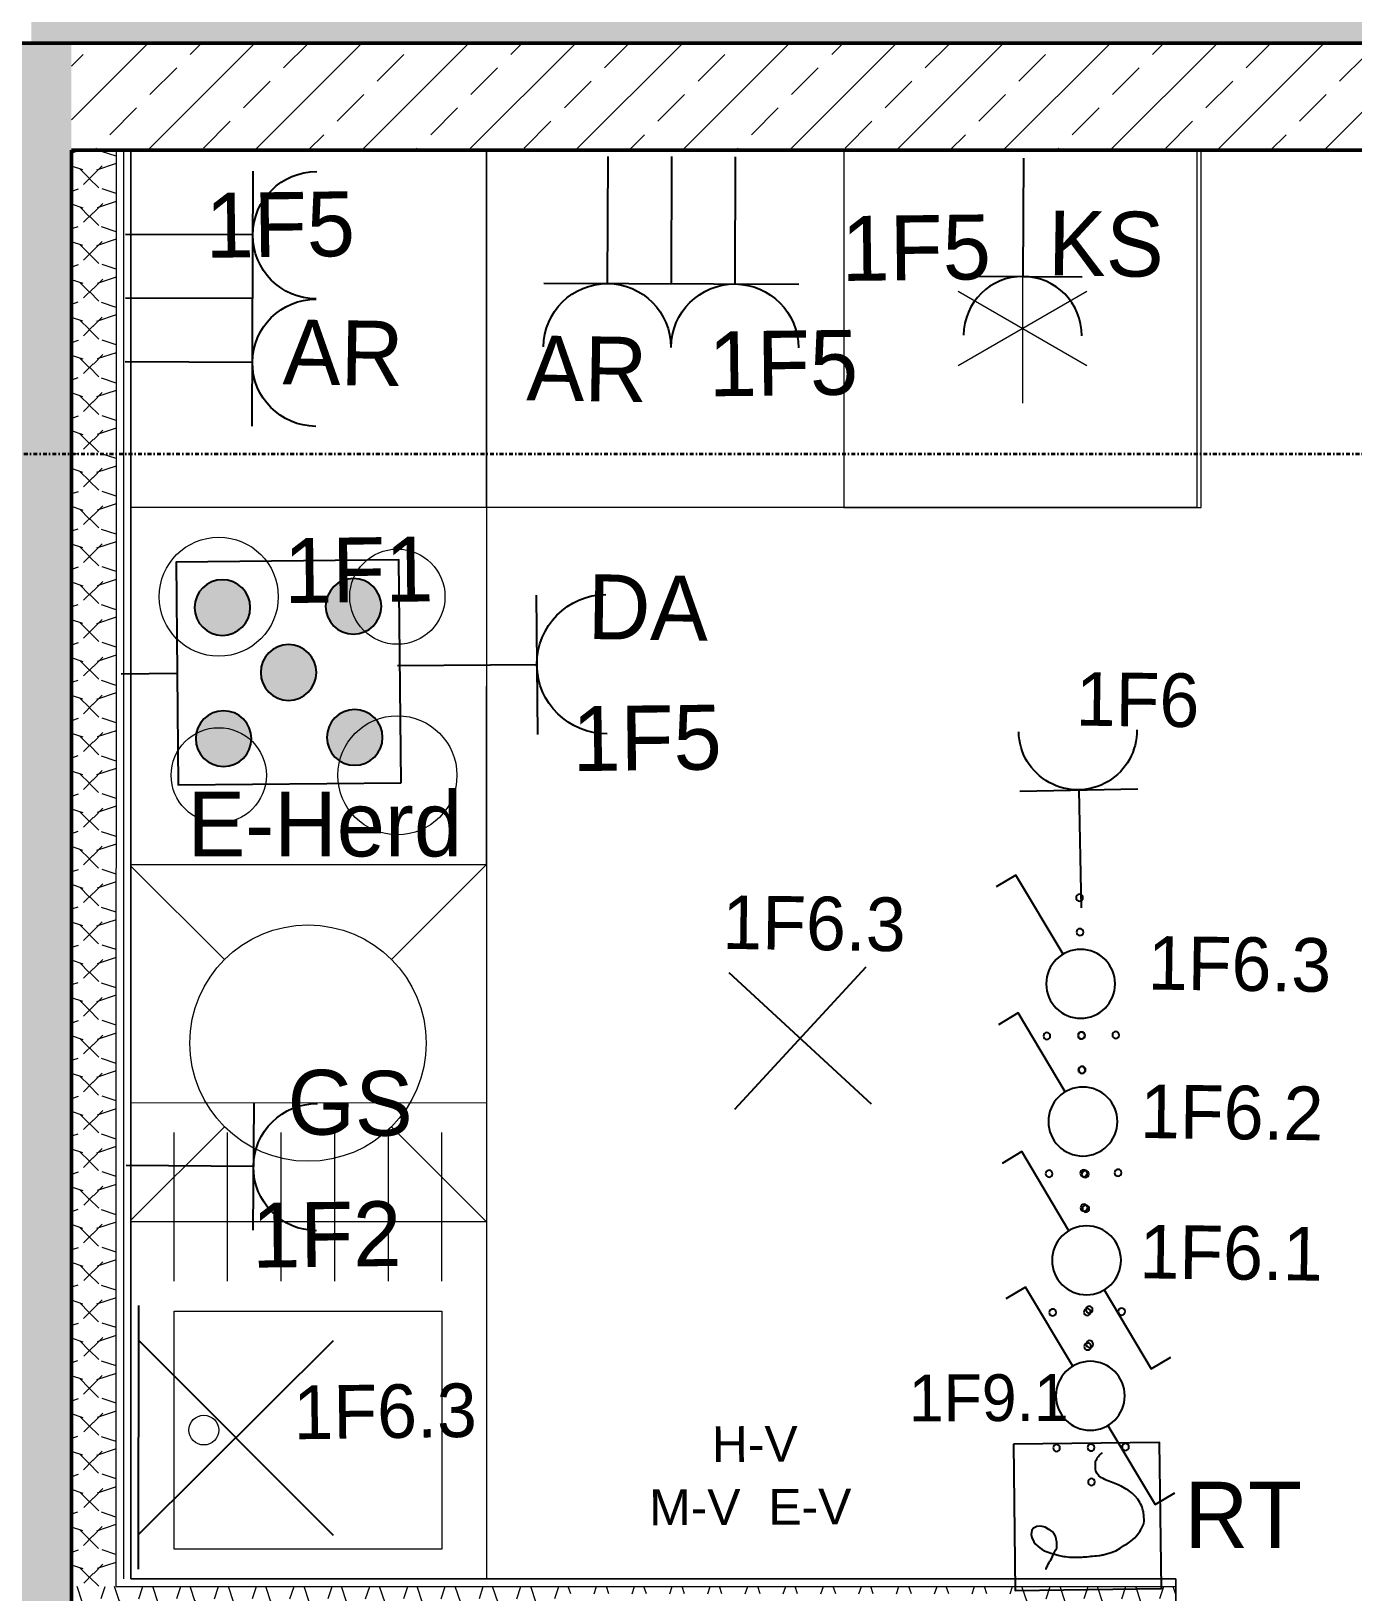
# Model space of a CAD drawing. Header units: metres. Extents: x -17679 to 22565, y -12299 to 33430.
# Drawn here: x 4627 to 6847, y 17668 to 20290 of the extents above; entities that cross this region are included whole.
import ezdxf
from ezdxf.enums import TextEntityAlignment as Align

# ---------------------------------------------------------------- set-up
doc = ezdxf.new("R2010")
doc.units = ezdxf.units.M
doc.linetypes.add('Strich Punkt Mittel', pattern=[0.015875, 0.00635, -0.004763, 0, -0.004763])
doc.layers.get('0').update_dxf_attribs({"color": 252})
for name, color, linetype, lineweight in [('A_Moebel', 6, 'Continuous', 13), ('A_Raeume_', 7, 'Continuous', 5), ('A_Raster_', 1, 'Continuous', 9), ('A_Sanitaer', 3, 'Continuous', 13), ('A_Waende', 7, 'Continuous', 13), ('Text', 130, 'Continuous', 9)]:
    doc.layers.add(name, color=color, linetype=linetype, lineweight=lineweight)
doc.layers.add('E_Steckdose+Schalter', color=150, linetype='Continuous', true_color=0x0b6cf4)
doc.layers.add('ET_LEGENDE - Wohnung$0$800_KO_HI____L', color=130, linetype='Continuous')
doc.styles.add('Arial_7', font='arial.ttf', dxfattribs={"height": 0.06})
doc.styles.add('ET_LEGENDE - Wohnung$0$ROMANS', font='romans.shx', dxfattribs={"width": 0.6})
pattern_1 = [(45, (0, 0), (-0.08980256, 0.08980256), []), (45, (0.0898, 0), (-0.08980256, 0.08980256), [0.0635, -0.03175])]

# ---------------------------------------------------------------- blocks, each defined once
blk = doc.blocks.new('*U553')
for p, q in [((62.5, 0), (-62.5, 0)), ((0, 0), (0, -125))]:
    blk.add_line(p, q)
blk.add_arc((0, 62.5), 62.5, 180, 0)
at = {"style": 'ET_LEGENDE - Wohnung$0$ROMANS', "width": 0.8, "flags": 1}
for tag, p in [('RAUMBUCHNUMMER', (0, -425)), ('ANLAGE', (0, -595.4)), ('TEILANLAGE_NR', (0, -755.5)), ('KOMPONENTE', (0, -901.3)), ('KOMPONENTE_NR', (0, -1063.3)), ('BEZEICHNUNG', (0, -1205.6)), ('TYP', (0, -1346.7)), ('HERSTELLER', (0, -1514.1)), ('MODEL', (0, -1677.3)), ('LEISTUNG_MAX', (0, -1851.5)), ('SPEZIFISCH_1', (0, -2012.8)), ('SPEZIFISCH_2', (0, -2200)), ('SPEZIFISCH_3', (0, -2374.2)), ('SPEZIFISCH_4', (0, -2548.5)), ('SPEZIFISCH_5', (0, -2722.7)), ('GEWERKE_CODE', (0, -2897)), ('LV_POS', (0, -3071.2)), ('ZAEHLER', (0, -3245.5)), ('PLATZHALTER_1', (0, -3419.7)), ('PLATZHALTER_2', (0, -3594)), ('PLATZHALTER_3', (0, -3768.2)), ('JOBLISTE_VDMA', (0, -3942.5)), ('ET_SPEZIFISCH_1', (0, -4116.7)), ('ET_SPEZIFISCH_2', (0, -4291)), ('ET_SPEZIFISCH_3', (0, -4465.2)), ('ET_SPEZIFISCH_4', (0, -4639.5)), ('ET_SPEZIFISCH_5', (0, -4813.7)), ('ET_SPEZIFISCH_6', (0, -4988)), ('ET_SPEZIFISCH_7', (0, -5162.2))]:
    blk.add_attdef(tag, text='', height=100, dxfattribs=at).set_placement(p, align=Align.MIDDLE)
blk = doc.blocks.new('*U552')
for p, q in [((-125.3, 0), (125.3, 0)), ((0, 0), (0, -125))]:
    blk.add_line(p, q)
for centre in [(-62.8, 62.6), (62.5, 62.5)]:
    blk.add_arc(centre, 62.5, 180, 0)
at = {"layer": 'ET_LEGENDE - Wohnung$0$800_KO_HI____L'}
for p, q in [((-62.8, 0.1), (-62.8, -124.9)), ((62.5, 0), (62.5, -125))]:
    blk.add_line(p, q, dxfattribs=at)
at = {"style": 'ET_LEGENDE - Wohnung$0$ROMANS', "width": 0.8, "flags": 1}
for tag, p in [('RAUMBUCHNUMMER', (0, -425)), ('ANLAGE', (0, -595.4)), ('TEILANLAGE_NR', (0, -755.5)), ('KOMPONENTE', (0, -901.3)), ('KOMPONENTE_NR', (0, -1063.3)), ('BEZEICHNUNG', (0, -1205.6)), ('TYP', (0, -1346.7)), ('HERSTELLER', (0, -1514.1)), ('MODEL', (0, -1677.3)), ('LEISTUNG_MAX', (0, -1851.5)), ('SPEZIFISCH_1', (0, -2012.8)), ('SPEZIFISCH_2', (0, -2200)), ('SPEZIFISCH_3', (0, -2374.2)), ('SPEZIFISCH_4', (0, -2548.5)), ('SPEZIFISCH_5', (0, -2722.7)), ('GEWERKE_CODE', (0, -2897)), ('LV_POS', (0, -3071.2)), ('ZAEHLER', (0, -3245.5)), ('PLATZHALTER_1', (0, -3419.7)), ('PLATZHALTER_2', (0, -3594)), ('PLATZHALTER_3', (0, -3768.2)), ('JOBLISTE_VDMA', (0, -3942.5))]:
    blk.add_attdef(tag, text='', height=100, dxfattribs=at).set_placement(p, align=Align.MIDDLE)
blk = doc.blocks.new('*U542')
h = blk.add_hatch(color=256)
edge = h.paths.add_edge_path()
edge.add_arc((-58.8, 58.8), 25, 0, 360)
h = blk.add_hatch(color=256)
edge = h.paths.add_edge_path()
edge.add_arc((58.8, 58.8), 25, 0, 360)
h = blk.add_hatch(color=256)
edge = h.paths.add_edge_path()
edge.add_arc((0, 0), 25, 0, 360)
h = blk.add_hatch(color=256)
edge = h.paths.add_edge_path()
edge.add_arc((-58.8, -58.8), 25, 0, 360)
h = blk.add_hatch(color=256)
edge = h.paths.add_edge_path()
edge.add_arc((58.8, -58.8), 25, 0, 360)
blk.add_line((0, -100), (0, -150))
blk.add_lwpolyline([(-100, 100), (100, 100), (100, -100), (-100, -100)], close=True)
for centre in [(-58.8, 58.8), (58.8, 58.8), (58.8, 58.8), (0, 0), (0, 0), (-58.8, -58.8), (-58.8, -58.8), (58.8, -58.8), (58.8, -58.8)]:
    blk.add_circle(centre, 25)
at = {"style": 'ET_LEGENDE - Wohnung$0$ROMANS', "width": 0.6, "flags": 1}
for tag, p in [('RAUMBUCHNUMMER', (0, -400)), ('ANLAGE', (0, -550))]:
    blk.add_attdef(tag, text='', height=100, dxfattribs=at).set_placement(p, align=Align.MIDDLE)
for tag, p in [('TEILANLAGE_NR', (0, -700)), ('KOMPONENTE', (0, -850)), ('KOMPONENTE_NR', (0, -1000)), ('BEZEICHNUNG', (0, -1150)), ('TYP', (0, -1300)), ('HERSTELLER', (0, -1450)), ('MODEL', (0, -1600)), ('LEISTUNG_MAX', (0, -1750)), ('SPEZIFISCH_1', (0, -1900)), ('SPEZIFISCH_2', (0, -2050)), ('SPEZIFISCH_3', (0, -2200)), ('SPEZIFISCH_4', (0, -2350)), ('SPEZIFISCH_5', (0, -2500)), ('GEWERKE_CODE', (0, -2650)), ('LV_POS', (0, -2800)), ('ZAEHLER', (0, -2950)), ('PLATZHALTER_1', (0, -3100)), ('PLATZHALTER_2', (0, -3250)), ('PLATZHALTER_3', (0, -3400)), ('JOBLISTE_VDMA', (0, -3550)), ('ET_SPEZIFISCH_1', (0, -3700)), ('ET_SPEZIFISCH_2', (0, -3850)), ('ET_SPEZIFISCH_3', (0, -4000)), ('ET_SPEZIFISCH_4', (0, -4150)), ('ET_SPEZIFISCH_5', (0, -4300)), ('ET_SPEZIFISCH_6', (0, -4450)), ('ET_SPEZIFISCH_7', (0, -4600))]:
    blk.add_attdef(tag, text='', height=100, dxfattribs=at).set_placement(p, align=Align.MIDDLE_CENTER)
blk = doc.blocks.new('*U546')
for p, q in [((-70.7, -70.7), (70.7, 70.7)), ((70.7, -70.7), (-70.7, 70.7)), ((-95.7, -70.7), (95.7, -70.7))]:
    blk.add_line(p, q)
at = {"style": 'ET_LEGENDE - Wohnung$0$ROMANS', "width": 0.6, "flags": 1}
for tag, p in [('RAUMBUCHNUMMER', (0, -400)), ('ANLAGE', (0, -550))]:
    blk.add_attdef(tag, text='', height=100, dxfattribs=at).set_placement(p, align=Align.MIDDLE)
for tag, p in [('TEILANLAGE_NR', (0, -700)), ('KOMPONENTE', (0, -850)), ('KOMPONENTE_NR', (0, -1000)), ('BEZEICHNUNG', (0, -1150)), ('TYP', (0, -1300)), ('HERSTELLER', (0, -1450)), ('MODEL', (0, -1600)), ('LEISTUNG_MAX', (0, -1750)), ('SPEZIFISCH_1', (0, -1900)), ('SPEZIFISCH_2', (0, -2050)), ('SPEZIFISCH_3', (0, -2200)), ('SPEZIFISCH_4', (0, -2350)), ('SPEZIFISCH_5', (0, -2500)), ('GEWERKE_CODE', (0, -2650)), ('LV_POS', (0, -2800)), ('ZAEHLER', (0, -2950)), ('PLATZHALTER_1', (0, -3100)), ('PLATZHALTER_2', (0, -3250)), ('PLATZHALTER_3', (0, -3400)), ('JOBLISTE_VDMA', (0, -3550)), ('ET_SPEZIFISCH_1', (0, -3700)), ('ET_SPEZIFISCH_2', (0, -3850)), ('ET_SPEZIFISCH_3', (0, -4000)), ('ET_SPEZIFISCH_4', (0, -4150)), ('ET_SPEZIFISCH_5', (0, -4300)), ('ET_SPEZIFISCH_6', (0, -4450)), ('ET_SPEZIFISCH_7', (0, -4600))]:
    blk.add_attdef(tag, text='', height=100, dxfattribs=at).set_placement(p, align=Align.MIDDLE_CENTER)
blk = doc.blocks.new('*U543')
for p, q in [((-70.7, -70.7), (70.7, 70.7)), ((70.7, -70.7), (-70.7, 70.7))]:
    blk.add_line(p, q)
at = {"style": 'ET_LEGENDE - Wohnung$0$ROMANS', "width": 0.6, "flags": 1}
for tag, p in [('RAUMBUCHNUMMER', (0, -400)), ('ANLAGE', (0, -550))]:
    blk.add_attdef(tag, text='', height=100, dxfattribs=at).set_placement(p, align=Align.MIDDLE)
for tag, p in [('TEILANLAGE_NR', (0, -700)), ('KOMPONENTE', (0, -850)), ('KOMPONENTE_NR', (0, -1000)), ('BEZEICHNUNG', (0, -1150)), ('TYP', (0, -1300)), ('HERSTELLER', (0, -1450)), ('MODEL', (0, -1600)), ('LEISTUNG_MAX', (0, -1750)), ('SPEZIFISCH_1', (0, -1900)), ('SPEZIFISCH_2', (0, -2050)), ('SPEZIFISCH_3', (0, -2200)), ('SPEZIFISCH_4', (0, -2350)), ('SPEZIFISCH_5', (0, -2500)), ('GEWERKE_CODE', (0, -2650)), ('LV_POS', (0, -2800)), ('ZAEHLER', (0, -2950)), ('PLATZHALTER_1', (0, -3100)), ('PLATZHALTER_2', (0, -3250)), ('PLATZHALTER_3', (0, -3400)), ('JOBLISTE_VDMA', (0, -3550)), ('ET_SPEZIFISCH_1', (0, -3700)), ('ET_SPEZIFISCH_2', (0, -3850)), ('ET_SPEZIFISCH_3', (0, -4000)), ('ET_SPEZIFISCH_4', (0, -4150)), ('ET_SPEZIFISCH_5', (0, -4300)), ('ET_SPEZIFISCH_6', (0, -4450)), ('ET_SPEZIFISCH_7', (0, -4600))]:
    blk.add_attdef(tag, text='', height=100, dxfattribs=at).set_placement(p, align=Align.MIDDLE_CENTER)
blk = doc.blocks.new('*U551')
for p, q in [((12.4, 64), (13, 69.3)), ((13, 69.3), (15, 73.7)), ((15, 73.7), (17.9, 76.4)), ((17.9, 76.4), (23.9, 77)), ((23.9, 77), (28, 76.4)), ((28, 76.4), (33.7, 73.7)), ((33.7, 73.7), (37.1, 71.5)), ((37.1, 71.5), (39.9, 68.3)), ((39.9, 68.3), (42.2, 65.4)), ((42.2, 65.4), (44.4, 62.6)), ((14, 57.9), (12.4, 64)), ((17.3, 52.9), (14, 57.9)), ((18.3, 51.1), (17.3, 52.9)), ((20.1, 48.6), (18.3, 51.1)), ((23.3, 45.8), (20.1, 48.6)), ((26.6, 44), (23.3, 45.8)), ((30.2, 43.1), (26.6, 44)), ((32.9, 42.5), (30.2, 43.1)), ((44.2, 43.2), (42.8, 42.5)), ((45.6, 44), (44.2, 43.2)), ((44.4, 62.6), (46.2, 59.1)), ((49.3, 46), (45.6, 44)), ((46.2, 59.1), (47.1, 57)), ((47.1, 57), (48.7, 52.9)), ((48.7, 52.9), (49.5, 50.8)), ((51.8, 47.2), (49.3, 46)), ((49.5, 50.8), (50.8, 46.7)), ((50.8, 46.7), (51.7, 43.9)), ((51.7, 43.9), (52.1, 42.5)), ((54.3, 48.4), (51.8, 47.2)), ((56.5, 49.5), (54.3, 48.4)), ((58.8, 50.6), (56.5, 49.5)), ((60.7, 51.9), (58.8, 50.6)), ((58.8, 50.6), (58.8, 50.6)), ((62.6, 53.1), (60.7, 51.9)), ((60.7, 51.9), (60.7, 51.9)), ((64.6, 54.2), (62.6, 53.1)), ((66.7, 55.3), (64.6, 54.2)), ((68.2, 56.1), (66.7, 55.3)), ((69.7, 56.9), (68.2, 56.1)), ((70.9, 57.1), (69.7, 56.9)), ((72.1, 57.3), (70.9, 57.1)), ((34.6, 42.1), (32.9, 42.5)), ((35.7, 42.1), (34.6, 42.1)), ((39.1, 42.1), (35.7, 42.1)), ((42.8, 42.5), (39.1, 42.1)), ((52.1, 42.5), (52.5, 40.8)), ((52.5, 40.8), (52.9, 39.1)), ((52.9, 39.1), (53.4, 37.1)), ((53.4, 37.1), (53.9, 35)), ((53.9, 35), (54.2, 32.8)), ((54.2, 32.8), (54.5, 30.6)), ((54.5, 30.6), (54.9, 27.9)), ((54.9, 27.9), (55.3, 25.1)), ((55.3, 25.1), (55.5, 22.3)), ((55.5, 22.3), (55.7, 19.5)), ((55.1, 1.4), (54.7, -2)), ((55.3, 5.9), (55.1, 1.4)), ((55.5, 7.9), (55.3, 5.9)), ((55.7, 9.9), (55.5, 7.9)), ((55.7, 19.5), (55.7, 17.2)), ((55.7, 17.2), (55.7, 15)), ((55.7, 15), (55.7, 12.5)), ((55.7, 12.5), (55.7, 9.9)), ((-86, -20.3), (-87.2, -21.6)), ((-84.8, -19), (-86, -20.3)), ((-83.4, -17.8), (-84.8, -19)), ((-82, -16.6), (-83.4, -17.8)), ((-80.8, -15.4), (-82, -16.6)), ((-79.8, -14.5), (-80.8, -15.4)), ((-78.3, -13.7), (-79.8, -14.5)), ((-76.8, -12.8), (-78.3, -13.7)), ((-75.1, -12.2), (-76.8, -12.8)), ((-73.4, -12), (-75.1, -12.2)), ((-71.8, -11.9), (-73.4, -12)), ((-69.9, -11.9), (-71.8, -11.9)), ((-67, -11.9), (-69.9, -11.9)), ((-64.3, -12.1), (-67, -11.9)), ((-61.8, -12.5), (-64.3, -12.1)), ((-58.5, -14.2), (-61.8, -12.5)), ((-55.2, -16.4), (-58.5, -14.2)), ((-53.8, -18.1), (-55.2, -16.4)), ((-52.4, -19.8), (-53.8, -18.1)), ((-51.4, -22.1), (-52.4, -19.8)), ((52.7, -21), (52.5, -22.5)), ((52.9, -19.6), (52.7, -21)), ((53.2, -18.1), (52.9, -19.6)), ((53.5, -16.6), (53.2, -18.1)), ((53.6, -15.3), (53.5, -16.6)), ((54.1, -11.9), (53.6, -15.3)), ((54.2, -9.5), (54.1, -11.9)), ((54.5, -6.5), (54.2, -9.5)), ((54.7, -2), (54.5, -4.2)), ((54.5, -4.2), (54.5, -6.5)), ((-50.4, -24.3), (-51.4, -22.1)), ((-49.5, -26.4), (-50.4, -24.3)), ((-48.5, -28.5), (-49.5, -26.4)), ((-46.3, -33.4), (-48.5, -28.5)), ((-45.4, -35.8), (-46.3, -33.4)), ((-44.5, -38.2), (-45.4, -35.8)), ((-43.7, -40.4), (-44.5, -38.2)), ((-42.9, -42.5), (-43.7, -40.4)), ((-41.9, -44.6), (-42.9, -42.5)), ((47.6, -38.5), (43.9, -44.4)), ((48.6, -35.4), (47.6, -38.5)), ((49.7, -31.8), (48.6, -35.4)), ((50.5, -28.7), (49.7, -31.8)), ((51.7, -25.5), (50.5, -28.7)), ((52.1, -24), (51.7, -25.5)), ((52.5, -22.5), (52.1, -24)), ((-40.8, -46.8), (-41.9, -44.6)), ((-38.2, -51.2), (-40.8, -46.8)), ((-36.5, -53.4), (-38.2, -51.2)), ((-35, -56.3), (-36.5, -53.4)), ((-30.9, -61.7), (-35, -56.3)), ((-27.1, -65.8), (-30.9, -61.7)), ((32.4, -61.9), (30, -64.5)), ((34.2, -59.6), (32.4, -61.9)), ((35.9, -57.3), (34.2, -59.6)), ((38, -53.8), (35.9, -57.3)), ((40.1, -50.4), (38, -53.8)), ((43.9, -44.4), (40.1, -50.4)), ((-22.6, -69.2), (-27.1, -65.8)), ((-18.2, -71.9), (-22.6, -69.2)), ((-16.4, -73), (-18.2, -71.9)), ((-13.9, -74.3), (-16.4, -73)), ((-11.9, -75), (-13.9, -74.3)), ((-9.9, -75.7), (-11.9, -75)), ((-7.5, -76.2), (-9.9, -75.7)), ((-5.2, -76.7), (-7.5, -76.2)), ((-2.9, -76.9), (-5.2, -76.7)), ((-0.6, -77.1), (-2.9, -76.9)), ((-0.6, -77.4), (-0.6, -77.1)), ((2.1, -77.4), (-0.6, -77.4)), ((4.7, -77.7), (2.1, -77.4)), ((7.3, -77.5), (4.7, -77.7)), ((10, -77.3), (7.3, -77.5)), ((12, -76.5), (10, -77.3)), ((14, -75.7), (12, -76.5)), ((16.7, -74.2), (14, -75.7)), ((19.3, -72.7), (16.7, -74.2)), ((21.4, -71.4), (19.3, -72.7)), ((23.5, -70), (21.4, -71.4)), ((27.6, -67), (23.5, -70)), ((30, -64.5), (27.6, -67))]:
    blk.add_line(p, q)
blk.add_lwpolyline([(-100, 100), (100, 100), (100, -100), (-100, -100)], close=True)
at = {"style": 'ET_LEGENDE - Wohnung$0$ROMANS', "width": 0.6, "flags": 1}
for tag, p in [('RAUMBUCHNUMMER', (-0.2, -465.7)), ('ANLAGE', (-0.2, -615.7))]:
    blk.add_attdef(tag, text='', height=100, dxfattribs=at).set_placement(p, align=Align.MIDDLE)
for tag, p in [('TEILANLAGE_NR', (-0.2, -765.7)), ('KOMPONENTE', (-0.2, -915.7)), ('KOMPONENTE_NR', (-0.2, -1065.7)), ('BEZEICHNUNG', (-0.2, -1215.7)), ('TYP', (-0.2, -1365.7)), ('HERSTELLER', (-0.2, -1515.7)), ('MODEL', (-0.2, -1665.7)), ('LEISTUNG_MAX', (-0.2, -1815.7)), ('SPEZIFISCH_1', (-0.2, -1965.7)), ('SPEZIFISCH_2', (-0.2, -2115.7)), ('SPEZIFISCH_3', (-0.2, -2265.7)), ('SPEZIFISCH_4', (-0.2, -2415.7)), ('SPEZIFISCH_5', (-0.2, -2565.7)), ('GEWERKE_CODE', (-0.2, -2715.7)), ('LV_POS', (-0.2, -2865.7)), ('ZAEHLER', (-0.2, -3015.7)), ('PLATZHALTER_1', (-0.2, -3165.7)), ('PLATZHALTER_2', (-0.2, -3315.7)), ('PLATZHALTER_3', (-0.2, -3465.7)), ('JOBLISTE_VDMA', (-0.2, -3615.7)), ('ET_SPEZIFISCH_1', (-0.2, -3765.7)), ('ET_SPEZIFISCH_2', (-0.2, -3915.7)), ('ET_SPEZIFISCH_3', (-0.2, -4065.7)), ('ET_SPEZIFISCH_4', (-0.2, -4215.7)), ('ET_SPEZIFISCH_5', (-0.2, -4365.7)), ('ET_SPEZIFISCH_6', (-0.2, -4515.7)), ('ET_SPEZIFISCH_7', (-0.2, -4665.7))]:
    blk.add_attdef(tag, text='', height=100, dxfattribs=at).set_placement(p, align=Align.MIDDLE_CENTER)
blk = doc.blocks.new('*U533')
for p, q in [((25, 43.3), (91.7, 158.8)), ((91.7, 158.8), (120.5, 142.1)), ((-25, -43.3), (-91.7, -158.8)), ((-91.7, -158.8), (-120.5, -142.1))]:
    blk.add_line(p, q)
blk.add_circle((0, 0), 50)
at = {"layer": 'ET_LEGENDE - Wohnung$0$800_KO_HI____L'}
for centre in [(0, 125), (0, 75), (-50, -75), (0, -75), (50, -75), (0, -125)]:
    blk.add_circle(centre, 5, dxfattribs=at)
at = {"style": 'ET_LEGENDE - Wohnung$0$ROMANS', "width": 0.6, "flags": 1}
for tag, p in [('RAUMBUCHNUMMER', (-0.2, -465.7)), ('ANLAGE', (-0.2, -615.7))]:
    blk.add_attdef(tag, text='', height=100, dxfattribs=at).set_placement(p, align=Align.MIDDLE)
for tag, p in [('TEILANLAGE_NR', (-0.2, -765.7)), ('KOMPONENTE', (-0.2, -915.7)), ('KOMPONENTE_NR', (-0.2, -1065.7)), ('BEZEICHNUNG', (-0.2, -1215.7)), ('TYP', (-0.2, -1365.7)), ('HERSTELLER', (-0.2, -1515.7)), ('MODEL', (-0.2, -1665.7)), ('LEISTUNG_MAX', (-0.2, -1815.7)), ('SPEZIFISCH_1', (-0.2, -1965.7)), ('SPEZIFISCH_2', (-0.2, -2115.7)), ('SPEZIFISCH_3', (-0.2, -2265.7)), ('SPEZIFISCH_4', (-0.2, -2415.7)), ('SPEZIFISCH_5', (-0.2, -2565.7)), ('GEWERKE_CODE', (-0.2, -2715.7)), ('LV_POS', (-0.2, -2865.7)), ('ZAEHLER', (-0.2, -3015.7)), ('PLATZHALTER_1', (-0.2, -3165.7)), ('PLATZHALTER_2', (-0.2, -3315.7)), ('PLATZHALTER_3', (-0.2, -3465.7)), ('JOBLISTE_VDMA', (-0.2, -3615.7)), ('ET_SPEZIFISCH_1', (-0.2, -3765.7)), ('ET_SPEZIFISCH_2', (-0.2, -3915.7)), ('ET_SPEZIFISCH_3', (-0.2, -4065.7)), ('ET_SPEZIFISCH_4', (-0.2, -4215.7)), ('ET_SPEZIFISCH_5', (-0.2, -4365.7)), ('ET_SPEZIFISCH_6', (-0.2, -4515.7)), ('ET_SPEZIFISCH_7', (-0.2, -4665.7))]:
    blk.add_attdef(tag, text='', height=100, dxfattribs=at).set_placement(p, align=Align.MIDDLE_CENTER)
blk = doc.blocks.new('*U534')
for p, q in [((25, 43.3), (91.7, 158.8)), ((91.7, 158.8), (120.5, 142.1))]:
    blk.add_line(p, q)
blk.add_circle((0, 0), 50)
at = {"layer": 'ET_LEGENDE - Wohnung$0$800_KO_HI____L'}
for centre in [(0, 125), (0, 75), (-50, -75), (0, -75), (50, -75), (0, -125)]:
    blk.add_circle(centre, 5, dxfattribs=at)
at = {"style": 'ET_LEGENDE - Wohnung$0$ROMANS', "width": 0.6, "flags": 1}
for tag, p in [('RAUMBUCHNUMMER', (-0.2, -465.7)), ('ANLAGE', (-0.2, -615.7))]:
    blk.add_attdef(tag, text='', height=100, dxfattribs=at).set_placement(p, align=Align.MIDDLE)
for tag, p in [('TEILANLAGE_NR', (-0.2, -765.7)), ('KOMPONENTE', (-0.2, -915.7)), ('KOMPONENTE_NR', (-0.2, -1065.7)), ('BEZEICHNUNG', (-0.2, -1215.7)), ('TYP', (-0.2, -1365.7)), ('HERSTELLER', (-0.2, -1515.7)), ('MODEL', (-0.2, -1665.7)), ('LEISTUNG_MAX', (-0.2, -1815.7)), ('SPEZIFISCH_1', (-0.2, -1965.7)), ('SPEZIFISCH_2', (-0.2, -2115.7)), ('SPEZIFISCH_3', (-0.2, -2265.7)), ('SPEZIFISCH_4', (-0.2, -2415.7)), ('SPEZIFISCH_5', (-0.2, -2565.7)), ('GEWERKE_CODE', (-0.2, -2715.7)), ('LV_POS', (-0.2, -2865.7)), ('ZAEHLER', (-0.2, -3015.7)), ('PLATZHALTER_1', (-0.2, -3165.7)), ('PLATZHALTER_2', (-0.2, -3315.7)), ('PLATZHALTER_3', (-0.2, -3465.7)), ('JOBLISTE_VDMA', (-0.2, -3615.7)), ('ET_SPEZIFISCH_1', (-0.2, -3765.7)), ('ET_SPEZIFISCH_2', (-0.2, -3915.7)), ('ET_SPEZIFISCH_3', (-0.2, -4065.7)), ('ET_SPEZIFISCH_4', (-0.2, -4215.7)), ('ET_SPEZIFISCH_5', (-0.2, -4365.7)), ('ET_SPEZIFISCH_6', (-0.2, -4515.7)), ('ET_SPEZIFISCH_7', (-0.2, -4665.7))]:
    blk.add_attdef(tag, text='', height=100, dxfattribs=at).set_placement(p, align=Align.MIDDLE_CENTER)
blk = doc.blocks.new('Sani_Kueche_Zeile - Tiefe_600-3803720-263_PP_03DG_BT2')
at = {"layer": 'A_Sanitaer'}
for p, q in [((-1.2005, 0.5746), (-0.6005, 0.5746)), ((-0.6005, 0.5746), (-0.0005, 0.5746)), ((-0.0005, 0.5746), (0.3995, 0.5746)), ((0.3995, 0.5746), (1.1995, 0.5746)), ((1.1995, 0.5746), (1.1995, 0.0692))]:
    blk.add_line(p, q, dxfattribs=at)
blk = doc.blocks.new('Sani_Kueche_Zeile - Tiefe_600-3803569-263_PP_03DG_BT2')
at = {"layer": 'A_Sanitaer'}
for p, q in [((-1.2005, 0.5746), (-0.6078, 0.5746)), ((-1.2005, -0.0254), (-1.2005, 0.5746)), ((-0.6078, 0.5746), (-0.0078, 0.5746)), ((-0.0078, 0.5746), (-0.0078, -0.0254))]:
    blk.add_line(p, q, dxfattribs=at)
blk = doc.blocks.new('MSys_Kueche_Kuehlschrank - 600-V57-263_PP_03DG_BT2')
at = {"layer": 'A_Moebel'}
for p, q in [((-0.6005, 0.0254), (-1.2005, 0.0254)), ((-0.6005, 0.0254), (-1.2005, 0.0254)), ((-0.6005, -0.5746), (-0.6005, 0.0254)), ((-0.6005, -0.5746), (-0.6005, 0.0254)), ((-0.838, -0.1663), (-0.963, -0.3829)), ((-0.963, -0.1663), (-0.838, -0.3829)), ((-1.0255, -0.2746), (-0.7755, -0.2746)), ((-1.2005, -0.5746), (-0.6005, -0.5746)), ((-1.2005, -0.5746), (-0.6005, -0.5746))]:
    blk.add_line(p, q, dxfattribs=at)
blk = doc.blocks.new('MSys_Kueche_Herd - 600-5680281-263_PP_03DG_BT2')
at = {"layer": 'A_Moebel'}
for p, q in [((-1.2005, 0.0229), (-1.2005, -0.5746)), ((-1.2005, 0.0229), (-1.2005, -0.5746)), ((-0.6005, -0.5746), (-0.6005, 0.0229)), ((-0.6005, -0.5746), (-0.6005, 0.0229)), ((-1.2005, -0.5746), (-0.6005, -0.5746)), ((-1.2005, -0.5746), (-0.6005, -0.5746))]:
    blk.add_line(p, q, dxfattribs=at)
for centre, radius in [((-0.7505, -0.1246), 0.1), ((-1.0505, -0.1246), 0.08), ((-1.0505, -0.4246), 0.1), ((-0.7505, -0.4246), 0.08)]:
    blk.add_circle(centre, radius, dxfattribs=at)
blk = doc.blocks.new('MSys_Kueche_Geschirrspueler - 600-5682277-263_PP_03DG_BT2')
at = {"layer": 'A_Moebel'}
for p, q in [((-1.0409, 0.415), (-1.2005, 0.5746)), ((-1.2005, 0.5746), (-0.6005, 0.5746)), ((-1.2005, -0.0229), (-1.2005, 0.5746)), ((-0.6005, 0.5746), (-0.7601, 0.415)), ((-0.6005, 0.5746), (-0.6005, -0.0229)), ((-1.0409, 0.1342), (-1.198, -0.0229)), ((-0.603, -0.0229), (-0.7601, 0.1342))]:
    blk.add_line(p, q, dxfattribs=at)
blk.add_circle((-0.9005, 0.2746), 0.1985, dxfattribs=at)
blk = doc.blocks.new('MSys_Kueche_Spuele - 80cm-V60-263_PP_03DG_BT2')
at = {"layer": 'A_Moebel'}
for p, q in [((-1.2005, 0.5746), (-0.4005, 0.5746)), ((-1.2005, -0.0229), (-1.2005, 0.5746)), ((-1.2005, -0.0229), (-1.2005, 0.5746)), ((-0.9005, 0.4996), (-1.1505, 0.4996)), ((-0.8505, 0.4996), (-0.4505, 0.4996)), ((-0.8505, 0.0496), (-0.8505, 0.4996)), ((-0.4505, 0.4996), (-0.4505, 0.0496)), ((-0.9005, 0.4096), (-1.1505, 0.4096)), ((-0.9005, 0.3196), (-1.1505, 0.3196)), ((-0.9005, 0.2296), (-1.1505, 0.2296)), ((-0.9005, 0.1396), (-1.1505, 0.1396)), ((-0.9005, 0.0496), (-1.1505, 0.0496)), ((-0.4505, 0.0496), (-0.8505, 0.0496))]:
    blk.add_line(p, q, dxfattribs=at)
blk.add_circle((-0.6505, 0.0996), 0.025, dxfattribs=at)
blk = doc.blocks.new('6546546')
at = {"layer": 'A_Waende', "lineweight": 5, "true_color": 0x636466}
h = blk.add_hatch(dxfattribs=at)
h.set_pattern_fill('FP_35', color=251, angle=-112.36, style=0, pattern_type=2)
h.set_pattern_definition([(224.998, (-43.00512, 76.53905), (-0.1270123, -0.2539954), [0.02245, -0.15715]), (224.998, (-43.053, 76.427905), (-0.1270123, -0.2539954), [0.02245, -0.15715]), (224.998, (-43.06882, 76.539295), (-0.1270123, -0.2539954), [0.02245, -0.15715]), (224.998, (-43.1167, 76.42815), (-0.1270123, -0.2539954), [0.02245, -0.15715]), (251.563, (-43.021435, 76.52305), (-0.1270184, -0.5079932), [0.0502, -0.35141]), (251.563, (-43.03768, 76.475667), (-0.1270184, -0.5079932), [0.0502, -0.35141]), (251.563, (-43.08513, 76.5233), (-0.1270184, -0.5079932), [0.0502, -0.35141]), (251.563, (-43.10045, 76.475536), (-0.1270184, -0.5079932), [0.0502, -0.35141]), (314.998, (-43.02162, 76.42797), (-0.1269946, 0.2540043), [0.02245, -0.15715]), (314.998, (-43.06882, 76.539295), (-0.1269946, 0.2540043), [0.02245, -0.15715]), (314.998, (-43.08531, 76.42822), (-0.1269946, 0.2540043), [0.02245, -0.15715]), (314.998, (-43.13289, 76.53862), (-0.1269946, 0.2540043), [0.02245, -0.15715]), (288.433, (-43.03768, 76.475667), (-0.12698295, 0.5080021), [0.0502, -0.35141]), (288.433, (-43.05282, 76.522983), (-0.12698295, 0.5080021), [0.0502, -0.35141]), (288.433, (-43.10045, 76.475536), (-0.12698295, 0.5080021), [0.0502, -0.35141]), (288.433, (-43.116513, 76.523233), (-0.12698295, 0.5080021), [0.0502, -0.35141])])
h.paths.add_polyline_path([(-40.9281, 76.4764), (-40.9281, 76.4765), (-40.9281, 76.5264), (-45.0956, 76.5265), (-45.0956, 76.4765), (-41.0754, 76.4764)])
h = blk.add_hatch(dxfattribs=at)
h.set_pattern_fill('FP_2', color=251, style=0, pattern_type=2)
h.set_pattern_definition(pattern_1)
h.paths.add_polyline_path([(-45.0288, 55.6487), (-45.0287, 58.2637), (-45.2087, 58.2637), (-45.2087, 55.6487), (-45.0976, 55.6487)])
h.paths.add_polyline_path([(-45.0288, 59.2837), (-45.0287, 59.2837), (-45.0285, 65.1463), (-45.2085, 65.1463), (-45.2085, 59.2837)])
h.paths.add_polyline_path([(-45.0284, 66.1663), (-45.0284, 66.1663), (-45.0283, 72.0239), (-45.2083, 72.0239), (-45.2083, 66.1663), (-45.0285, 66.1663)])
h.paths.add_polyline_path([(-45.0283, 71.3533), (-45.0283, 71.3533), (-45.0283, 71.6779)])
h.paths.add_polyline_path([(-45.0282, 73.0439), (-45.0282, 76.4765), (-45.2081, 76.4765), (-45.2082, 73.0439), (-45.0283, 73.0439)])
h = blk.add_hatch(dxfattribs=at)
h.set_pattern_fill('FP_2', color=251, style=0, pattern_type=2)
h.set_pattern_definition(pattern_1)
h.paths.add_polyline_path([(-40.9281, 76.2964), (-40.9281, 76.4764), (-45.0281, 76.4764), (-45.0281, 76.2965), (-41.0754, 76.2964)])
h.paths.add_polyline_path([(-44.9281, 76.2965), (-44.9281, 76.2965), (-44.9281, 76.3146)])
h = blk.add_hatch(dxfattribs=at)
h.set_pattern_fill('FP_77', color=251, angle=247.64, style=0, pattern_type=2)
h.set_pattern_definition([(134.998, (-44.9286, 75.09631), (-0.2539954, 0.127012), [0.02245, -0.15715]), (134.998, (-45.03974, 75.14419), (-0.2539954, 0.127012), [0.02245, -0.15715]), (134.998, (-44.92835, 75.16), (-0.2539954, 0.1270123), [0.02245, -0.15715]), (134.998, (-45.03949, 75.20788), (-0.2539954, 0.1270123), [0.02245, -0.15715]), (161.563, (-44.94367, 75.11224), (-0.5079932, 0.1270184), [0.0502, -0.35141]), (161.563, (-44.991053, 75.128486), (-0.5079932, 0.1270184), [0.0502, -0.35141]), (161.563, (-44.944346, 75.176313), (-0.5079932, 0.1270184), [0.0502, -0.35141]), (161.563, (-44.99211, 75.191635), (-0.5079932, 0.1270184), [0.0502, -0.35141]), (224.998, (-45.03875, 75.11242), (0.254004, 0.1269946), [0.02245, -0.15715]), (224.998, (-44.92835, 75.16), (0.254004, 0.1269946), [0.02245, -0.15715]), (224.998, (-45.039805, 75.17557), (0.254004, 0.1269946), [0.02245, -0.15715]), (224.998, (-44.9281, 75.223695), (0.254004, 0.1269946), [0.02245, -0.15715]), (198.433, (-44.991053, 75.128486), (0.5080021, 0.126983), [0.0502, -0.35141]), (198.433, (-44.943736, 75.143624), (0.5080021, 0.126983), [0.0502, -0.35141]), (198.433, (-44.99211, 75.191635), (0.5080021, 0.126983), [0.0502, -0.35141]), (198.433, (-44.94441, 75.2077), (0.5080021, 0.126983), [0.0502, -0.35141])])
h.paths.add_polyline_path([(-44.9532, 73.884), (-44.9531, 76.2965), (-45.0281, 76.2965), (-45.0281, 73.884), (-44.9769, 73.884)])
h = blk.add_hatch(dxfattribs=at)
h.set_pattern_fill('FP_75', color=251, angle=-112.36, style=0, pattern_type=2)
h.set_pattern_definition([(44.998, (-44.10027, 73.77159), (0.127012, 0.253995), [0.02245, -0.15715]), (44.998, (-44.05332, 73.88311), (0.127012, 0.253995), [0.02245, -0.15715]), (44.998, (-44.037505, 73.77172), (0.127012, 0.253995), [0.02245, -0.15715]), (44.998, (-43.98962, 73.88286), (0.127012, 0.2539954), [0.02245, -0.15715]), (71.563, (-44.085267, 73.78704), (0.1270184, 0.5079932), [0.0502, -0.35141]), (71.563, (-44.06864, 73.83535), (0.1270184, 0.5079932), [0.0502, -0.35141]), (71.563, (-44.021193, 73.787717), (0.1270184, 0.5079932), [0.0502, -0.35141]), (71.563, (-44.004946, 73.8351), (0.1270184, 0.5079932), [0.0502, -0.35141]), (134.998, (-44.0847, 73.883045), (0.126995, -0.254004), [0.02245, -0.15715]), (134.998, (-44.037505, 73.77172), (0.1269946, -0.254004), [0.02245, -0.15715]), (134.998, (-44.02101, 73.8828), (0.1269946, -0.254004), [0.02245, -0.15715]), (134.998, (-43.97381, 73.77147), (0.1269946, -0.254004), [0.02245, -0.15715]), (108.433, (-44.06864, 73.83535), (0.126983, -0.5080021), [0.0502, -0.35141]), (108.433, (-44.052577, 73.78765), (0.126983, -0.5080021), [0.0502, -0.35141]), (108.433, (-44.004946, 73.8351), (0.126983, -0.5080021), [0.0502, -0.35141]), (108.433, (-43.98981, 73.787782), (0.126983, -0.5080021), [0.0502, -0.35141])])
h.paths.add_polyline_path([(-43.1731, 73.784), (-43.1731, 73.884), (-45.0282, 73.884), (-45.0281, 73.784), (-44.1955, 73.784), (-44.1955, 73.8715), (-43.4455, 73.8715), (-43.4455, 73.784), (-43.2121, 73.784)])
at = {"layer": 'A_Raeume_', "color": 251, "true_color": 0x636466, "flags": 128}
blk.add_lwpolyline([(-37.7082, 73.2337), (-37.7081, 76.2963), (-40.8281, 76.2964), (-40.9281, 76.2964), (-44.9281, 76.2965), (-44.9282, 73.8965), (-43.1731, 73.8965), (-43.1731, 73.2338), (-41.5956, 73.2338), (-41.4426, 73.2338)], close=True, dxfattribs=at)
at = {"layer": 'A_Raster_', "color": 251, "linetype": 'Strich Punkt Mittel', "lineweight": 35, "true_color": 0x636466}
blk.add_line((-56.243, 75.7867), (-32.1343, 75.786), dxfattribs=at)
at = {"layer": 'A_Waende', "color": 251, "lineweight": 50, "true_color": 0x636466}
for p, q in [((-40.9281, 76.4764), (-45.2081, 76.4765)), ((-45.0282, 73.0439), (-45.0281, 76.2965)), ((-45.0281, 76.2965), (-37.7081, 76.2963))]:
    blk.add_line(p, q, dxfattribs=at)
at = {"layer": 'A_Waende', "color": 251, "true_color": 0x636466}
for p, q in [((-44.9531, 76.2965), (-44.9532, 73.884)), ((-44.9282, 73.8965), (-44.9281, 76.2965)), ((-43.1731, 73.8965), (-44.9282, 73.8965)), ((-43.1731, 73.884), (-43.1731, 73.8965)), ((-44.9532, 73.884), (-43.1731, 73.884))]:
    blk.add_line(p, q, dxfattribs=at)
at = {"layer": 'A_Waende', "color": 251, "lineweight": 18, "true_color": 0x636466}
blk.add_line((-44.9406, 76.2965), (-44.9407, 73.8965), dxfattribs=at)
at = {"layer": 'A_Waende', "color": 251, "lineweight": 5, "true_color": 0x636466}
blk.add_line((-43.1731, 73.784), (-43.1731, 73.884), dxfattribs=at)
at = {"layer": 'A_Moebel', "color": 251, "true_color": 0x636466}
for name, p, rotation in [('MSys_Kueche_Kuehlschrank - 600-V57-263_PP_03DG_BT2', (-43.1561, 75.096), 269.9982758784547), ('MSys_Kueche_Herd - 600-5680281-263_PP_03DG_BT2', (-44.9052, 76.297), 89.99827587845492), ('MSys_Kueche_Geschirrspueler - 600-5682277-263_PP_03DG_BT2', (-44.9053, 73.8961), 269.9982758784551), ('MSys_Kueche_Spuele - 80cm-V60-263_PP_03DG_BT2', (-44.9053, 73.4961), 269.9982758784547)]:
    blk.add_blockref(name, p, dxfattribs=dict(at, rotation=rotation))
at = {"layer": 'A_Sanitaer', "color": 251, "true_color": 0x636466}
for name, p, rotation in [('Sani_Kueche_Zeile - Tiefe_600-3803720-263_PP_03DG_BT2', (-44.9053, 75.0961), 269.9982758784546), ('Sani_Kueche_Zeile - Tiefe_600-3803569-263_PP_03DG_BT2', (-44.3385, 76.2711), 179.998275878371)]:
    blk.add_blockref(name, p, dxfattribs=dict(at, rotation=rotation))
at = {"layer": 'Text', "color": 251, "true_color": 0x636466, "char_height": 0.06, "attachment_point": 1, "rotation": 0.2405, "style": 'Arial_7'}
for s, insert, width in [('H-V', (-43.9526, 74.153), 0.18038), ('M-V  E-V', (-44.0579, 74.0468), 0.43692)]:
    blk.add_mtext(s, dxfattribs=dict(at, insert=insert, width=width))

msp = doc.modelspace()

# ---------------------------------------------------------------- block references
at = {"xscale": 1000, "yscale": 1000, "zscale": 1000}
msp.add_blockref('6546546', (49723.1, -56206.7), dxfattribs=at)
at = {"layer": 'E_Steckdose+Schalter'}
for name, p, xscale, yscale, zscale, rotation in [('*U552', (5702.8, 19865.5), -1.709411511611679, 1.709411511611679, 1.70941151161168, 179.756945075185), ('*U552', (4999.3, 19840.6), -1.709411511611679, 1.709411511611679, 1.70941151161168, 269.756945075185), ('*U553', (6293.4, 19877.8), 1.586793636067308, 1.586793636067308, 1.586793636067308, 179.6142267636046), ('*U542', (5059.7, 19212.5), -1.872466151812784, 1.872466151812784, 1.872466151812784, 270.5372304232072), ('*U553', (5476.9, 19225.6), -1.872466151812784, 1.872466151812784, 1.872466151812784, 270.5372304232072), ('*U553', (6387.1, 19015.3), -1.586793636067308, 1.586793636067308, 1.586793636067308, 1.092604299241406), ('*U534', (6390.1, 18689.5), -1.158225034426243, 1.158225034426243, 1.158225034426243, 0.7600163426059315), ('*U543', (5918.8, 18598), 1.626603779674895, 1.626603779674895, 1.626603779674895, 182.2804756445144), ('*U534', (6393.9, 18458.2), -1.158225034426243, 1.158225034426243, 1.158225034426243, 0.7600163426059315), ('*U553', (5000.7, 18382.5), -1.709411511611679, 1.709411511611679, 1.70941151161168, 269.5670765846539), ('*U533', (6400, 18225.1), -1.158225034426243, 1.158225034426243, 1.158225034426243, 0.7600163426059315), ('*U533', (6406.4, 17997.5), -1.158225034426243, 1.158225034426243, 1.158225034426243, 0.7600163426059315), ('*U546', (4971.1, 17927.3), 2.314256675086783, 2.314256675086783, 2.314256675086783, 269.8961921666946), ('*U551', (6401.4, 17794.9), -1.227819918495399, 1.227819918495399, 1.227819918495399, 90.70683106284604)]:
    msp.add_blockref(name, p, dxfattribs=dict(at, xscale=xscale, yscale=yscale, zscale=zscale, rotation=rotation))

# ---------------------------------------------------------------- texts
at = {"color": 212}
for s, height, rotation, p in [('1F5', 108.9, 0.6968, (4920.9, 19909)), ('1F5', 108.9, 0.6968, (5989, 19870.1)), ('1F5', 108.9, 0.6968, (5765.9, 19676.3)), ('1F1', 108.9, 0.6968, (5052.7, 19329)), ('1F6', 90.04, 359.2205, (6381.4, 19123.4)), ('1F5', 108.9, 0.6968, (5536.9, 19046.7)), ('1F6.3', 90.04, 359.2205, (5787.8, 18748.3)), ('1F6.3', 90.04, 359.2205, (6502.5, 18680)), ('1F6.2', 90.04, 359.2205, (6489.4, 18430.7)), ('1F2', 108.9, 0.6968, (4998.8, 18212.7)), ('1F6.1', 90.04, 359.2205, (6488.4, 18195)), ('1F6.3', 90.04, 0.7795, (5068.5, 17924.4)), ('1F9.1', 78.55, 0.1777, (6101.6, 17954.6))]:
    msp.add_text(s, height=height, rotation=rotation, dxfattribs=at).set_placement(p)
at = {"color": 30, "true_color": 0xf26722}
for s, rotation, p in [('KS', 359.1044, (6334.8, 19879.8)), ('AR', 359.1044, (5049.5, 19696.8)), ('AR', 359.1044, (5458.9, 19669.9)), ('DA', 359.1044, (5561.5, 19268.8)), ('E-Herd', 359.9887, (4889.9, 18903.6)), ('GS', 359.1044, (5057.3, 18437))]:
    msp.add_text(s, height=108.9, rotation=rotation, dxfattribs=at).set_placement(p)
at = {"color": 212}
msp.add_text('RT', height=110.97, dxfattribs=at).set_placement((6564.3, 17742.1))

doc.saveas('drawing.dxf')
